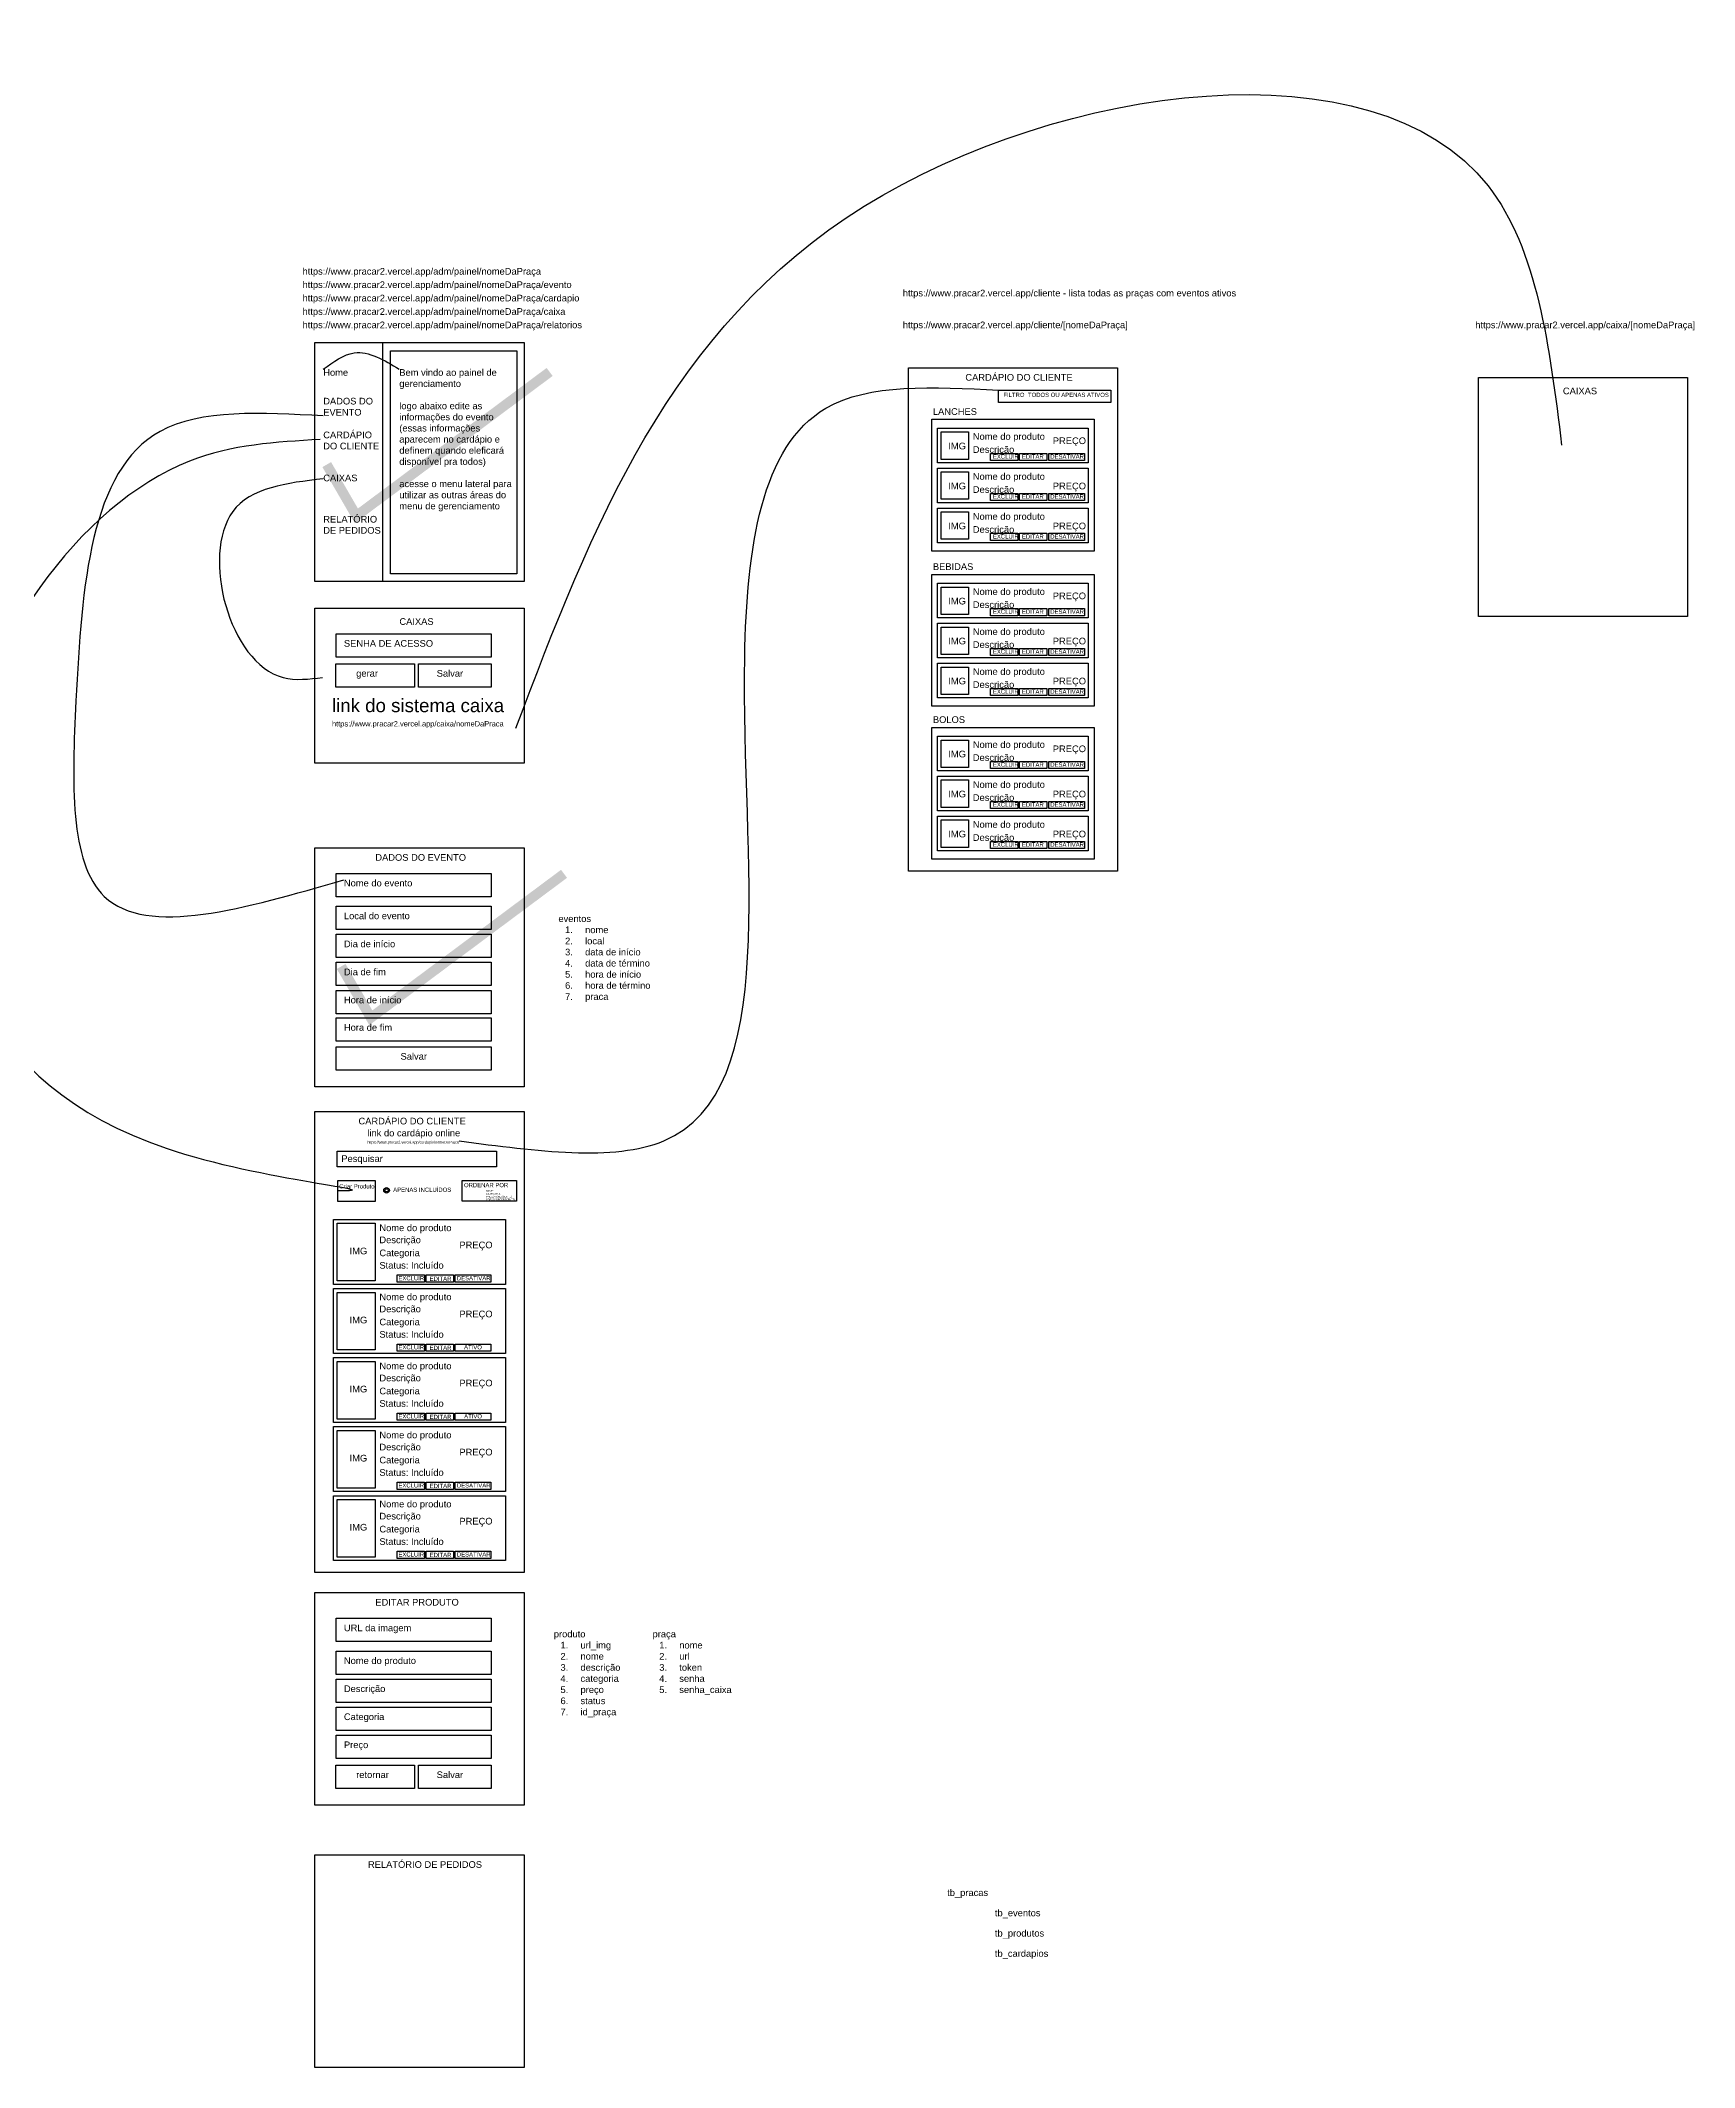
# Model space of a CAD drawing. Header units: inches. Extents: x -64 to 90, y -47 to 13.
# Drawn here: x 40.3 to 89.9, y -47.2 to 13.5 of the extents above; entities that cross this region are included whole.
import ezdxf

# ---------------------------------------------------------------- set-up
doc = ezdxf.new("R2010")
doc.units = ezdxf.units.IN
doc.header["$MEASUREMENT"] = 0
doc.styles.get("Standard").update_dxf_attribs({"font": 'arial.ttf'})

msp = doc.modelspace()

# ---------------------------------------------------------------- linework, layer by layer
for points in [[(48.543, 4.446), (54.807, 4.446), (54.807, -2.713), (48.543, -2.713)], [(48.543, 4.446), (50.56, 4.446), (50.56, -2.713), (48.543, -2.713)], [(50.808, 4.203), (54.584, 4.203), (54.584, -2.482), (50.808, -2.482)], [(66.315, 3.693), (72.579, 3.693), (72.579, -11.385), (66.315, -11.385)], [(83.388, 3.399), (89.652, 3.399), (89.652, -3.76), (83.388, -3.76)], [(48.543, -3.509), (54.807, -3.509), (54.807, -8.155), (48.543, -8.155)], [(49.176, -4.277), (53.824, -4.277), (53.824, -4.976), (49.176, -4.976)], [(49.17, -5.174), (51.519, -5.174), (51.519, -5.872), (49.17, -5.872)], [(51.644, -5.174), (53.824, -5.174), (53.824, -5.872), (51.644, -5.872)], [(48.543, -10.689), (54.807, -10.689), (54.807, -17.848), (48.543, -17.848)], [(49.176, -11.457), (53.824, -11.457), (53.824, -12.156), (49.176, -12.156)], [(49.176, -12.439), (53.824, -12.439), (53.824, -13.138), (49.176, -13.138)], [(49.176, -13.279), (53.824, -13.279), (53.824, -13.978), (49.176, -13.978)], [(49.176, -14.119), (53.824, -14.119), (53.824, -14.818), (49.176, -14.818)], [(49.176, -14.96), (53.824, -14.96), (53.824, -15.658), (49.176, -15.658)], [(49.176, -15.782), (53.824, -15.782), (53.824, -16.481), (49.176, -16.481)], [(49.176, -16.648), (53.824, -16.648), (53.824, -17.347), (49.176, -17.347)], [(48.543, -18.587), (54.807, -18.587), (54.807, -32.395), (48.543, -32.395)], [(49.21, -19.776), (53.982, -19.776), (53.982, -20.248), (49.21, -20.248)], [(52.746, -25.554), (53.812, -25.554), (53.812, -25.77), (52.746, -25.77)], [(52.746, -27.623), (53.812, -27.623), (53.812, -27.839), (52.746, -27.839)], [(48.543, -33.002), (54.807, -33.002), (54.807, -39.369), (48.543, -39.369)], [(49.176, -33.77), (53.824, -33.77), (53.824, -34.468), (49.176, -34.468)], [(49.176, -34.752), (53.824, -34.752), (53.824, -35.45), (49.176, -35.45)], [(49.176, -35.592), (53.824, -35.592), (53.824, -36.291), (49.176, -36.291)], [(49.176, -36.432), (53.824, -36.432), (53.824, -37.131), (49.176, -37.131)], [(49.176, -37.272), (53.824, -37.272), (53.824, -37.971), (49.176, -37.971)], [(49.17, -38.169), (51.519, -38.169), (51.519, -38.868), (49.17, -38.868)], [(51.644, -38.169), (53.824, -38.169), (53.824, -38.868), (51.644, -38.868)], [(48.543, -40.859), (54.807, -40.859), (54.807, -47.227), (48.543, -47.227)]]:
    msp.add_lwpolyline(points, close=True)
at = {"color": 3, "const_width": 0.3}
for points in [[(48.895, 0.792), (49.783, -0.745), (55.57, 3.567)], [(49.327, -14.243), (50.215, -15.78), (56.002, -11.468)]]:
    msp.add_lwpolyline(points, dxfattribs=at)
at = {"color": 2}
for points in [[(69.016, 3.022), (72.376, 3.022), (72.376, 2.648), (69.016, 2.648)], [(67.294, 1.769), (68.114, 1.769), (68.114, 0.949), (67.294, 0.949)], [(67.294, 0.572), (68.114, 0.572), (68.114, -0.248), (67.294, -0.248)], [(67.294, -0.626), (68.114, -0.626), (68.114, -1.446), (67.294, -1.446)], [(67.294, -2.877), (68.114, -2.877), (68.114, -3.697), (67.294, -3.697)], [(67.294, -4.075), (68.114, -4.075), (68.114, -4.895), (67.294, -4.895)], [(67.294, -5.273), (68.114, -5.273), (68.114, -6.093), (67.294, -6.093)], [(67.294, -7.46), (68.114, -7.46), (68.114, -8.28), (67.294, -8.28)], [(67.294, -8.657), (68.114, -8.657), (68.114, -9.477), (67.294, -9.477)], [(67.294, -9.855), (68.114, -9.855), (68.114, -10.675), (67.294, -10.675)], [(52.952, -20.653), (54.576, -20.653), (54.576, -21.277), (52.952, -21.277)], [(49.208, -21.937), (50.342, -21.937), (50.342, -23.664), (49.208, -23.664)], [(49.208, -24.006), (50.342, -24.006), (50.342, -25.733), (49.208, -25.733)], [(49.208, -26.075), (50.342, -26.075), (50.342, -27.802), (49.208, -27.802)], [(49.208, -28.144), (50.342, -28.144), (50.342, -29.871), (49.208, -29.871)], [(49.208, -30.212), (50.342, -30.212), (50.342, -31.939), (49.208, -31.939)]]:
    msp.add_lwpolyline(points, close=True, dxfattribs=at)
at = {"color": 4}
for points in [[(67.019, 2.148), (71.875, 2.148), (71.875, -1.803), (67.019, -1.803)], [(67.019, -2.499), (71.875, -2.499), (71.875, -6.449), (67.019, -6.449)], [(67.019, -7.081), (71.875, -7.081), (71.875, -11.032), (67.019, -11.032)]]:
    msp.add_lwpolyline(points, close=True, dxfattribs=at)
at = {"color": 8}
for points in [[(67.189, 1.884), (71.698, 1.884), (71.698, 0.846), (67.189, 0.846)], [(67.189, 0.687), (71.698, 0.687), (71.698, -0.352), (67.189, -0.352)], [(70.518, 1.128), (71.584, 1.128), (71.584, 0.912), (70.518, 0.912)], [(67.189, -0.511), (71.698, -0.511), (71.698, -1.549), (67.189, -1.549)], [(70.518, -0.07), (71.584, -0.07), (71.584, -0.286), (70.518, -0.286)], [(70.518, -1.267), (71.584, -1.267), (71.584, -1.483), (70.518, -1.483)], [(67.189, -2.762), (71.698, -2.762), (71.698, -3.801), (67.189, -3.801)], [(70.518, -3.519), (71.584, -3.519), (71.584, -3.735), (70.518, -3.735)], [(67.189, -3.96), (71.698, -3.96), (71.698, -4.998), (67.189, -4.998)], [(70.518, -4.716), (71.584, -4.716), (71.584, -4.932), (70.518, -4.932)], [(67.189, -5.157), (71.698, -5.157), (71.698, -6.196), (67.189, -6.196)], [(70.518, -5.914), (71.584, -5.914), (71.584, -6.13), (70.518, -6.13)], [(67.189, -7.345), (71.698, -7.345), (71.698, -8.383), (67.189, -8.383)], [(70.518, -8.101), (71.584, -8.101), (71.584, -8.317), (70.518, -8.317)], [(67.189, -8.542), (71.698, -8.542), (71.698, -9.58), (67.189, -9.58)], [(70.518, -9.299), (71.584, -9.299), (71.584, -9.515), (70.518, -9.515)], [(67.189, -9.74), (71.698, -9.74), (71.698, -10.778), (67.189, -10.778)], [(70.518, -10.496), (71.584, -10.496), (71.584, -10.712), (70.518, -10.712)], [(49.102, -21.822), (54.252, -21.822), (54.252, -23.768), (49.102, -23.768)], [(52.746, -23.486), (53.812, -23.486), (53.812, -23.702), (52.746, -23.702)], [(49.102, -23.891), (54.252, -23.891), (54.252, -25.836), (49.102, -25.836)], [(49.102, -25.96), (54.252, -25.96), (54.252, -27.905), (49.102, -27.905)], [(49.102, -28.028), (54.252, -28.028), (54.252, -29.974), (49.102, -29.974)], [(52.746, -29.692), (53.812, -29.692), (53.812, -29.908), (52.746, -29.908)], [(49.102, -30.097), (54.252, -30.097), (54.252, -32.043), (49.102, -32.043)], [(52.746, -31.761), (53.812, -31.761), (53.812, -31.977), (52.746, -31.977)]]:
    msp.add_lwpolyline(points, close=True, dxfattribs=at)
at = {"color": 1}
for points in [[(68.774, 1.128), (69.59, 1.128), (69.59, 0.912), (68.774, 0.912)], [(68.774, -0.07), (69.59, -0.07), (69.59, -0.286), (68.774, -0.286)], [(68.774, -1.267), (69.59, -1.267), (69.59, -1.483), (68.774, -1.483)], [(68.774, -3.519), (69.59, -3.519), (69.59, -3.735), (68.774, -3.735)], [(68.774, -4.716), (69.59, -4.716), (69.59, -4.932), (68.774, -4.932)], [(68.774, -5.914), (69.59, -5.914), (69.59, -6.13), (68.774, -6.13)], [(68.774, -8.101), (69.59, -8.101), (69.59, -8.317), (68.774, -8.317)], [(68.774, -9.299), (69.59, -9.299), (69.59, -9.515), (68.774, -9.515)], [(68.774, -10.496), (69.59, -10.496), (69.59, -10.712), (68.774, -10.712)], [(51.002, -23.486), (51.818, -23.486), (51.818, -23.702), (51.002, -23.702)], [(51.002, -25.554), (51.818, -25.554), (51.818, -25.77), (51.002, -25.77)], [(51.002, -27.623), (51.818, -27.623), (51.818, -27.839), (51.002, -27.839)], [(51.002, -29.692), (51.818, -29.692), (51.818, -29.908), (51.002, -29.908)], [(51.002, -31.761), (51.818, -31.761), (51.818, -31.977), (51.002, -31.977)]]:
    msp.add_lwpolyline(points, close=True, dxfattribs=at)
at = {"color": 5}
for points in [[(69.644, 1.128), (70.459, 1.128), (70.459, 0.912), (69.644, 0.912)], [(69.644, -0.07), (70.459, -0.07), (70.459, -0.286), (69.644, -0.286)], [(69.644, -1.267), (70.459, -1.267), (70.459, -1.483), (69.644, -1.483)], [(69.644, -3.519), (70.459, -3.519), (70.459, -3.735), (69.644, -3.735)], [(69.644, -4.716), (70.459, -4.716), (70.459, -4.932), (69.644, -4.932)], [(69.644, -5.914), (70.459, -5.914), (70.459, -6.13), (69.644, -6.13)], [(69.644, -8.101), (70.459, -8.101), (70.459, -8.317), (69.644, -8.317)], [(69.644, -9.299), (70.459, -9.299), (70.459, -9.515), (69.644, -9.515)], [(69.644, -10.496), (70.459, -10.496), (70.459, -10.712), (69.644, -10.712)], [(51.872, -23.486), (52.687, -23.486), (52.687, -23.702), (51.872, -23.702)], [(51.872, -25.554), (52.687, -25.554), (52.687, -25.77), (51.872, -25.77)], [(51.872, -27.623), (52.687, -27.623), (52.687, -27.839), (51.872, -27.839)], [(51.872, -29.692), (52.687, -29.692), (52.687, -29.908), (51.872, -29.908)], [(51.872, -31.761), (52.687, -31.761), (52.687, -31.977), (51.872, -31.977)]]:
    msp.add_lwpolyline(points, close=True, dxfattribs=at)
at = {"color": 3}
msp.add_lwpolyline([(49.226, -20.653), (50.345, -20.653), (50.345, -21.285), (49.226, -21.285)], close=True, dxfattribs=at)
at = {"color": 2}
for radius in [0.0836, 0.048]:
    msp.add_circle((50.686, -20.95), radius, dxfattribs=at)
for points in [[(54.559, -7.1), (64.994, 8.533), (83.675, 9.139), (85.879, 1.374)], [(52.865, -19.467), (58.989, -19.467), (61.414, -4.98), (63.844, 2.481), (69.016, 3.022)]]:
    msp.add_spline(points, degree=3, dxfattribs=at)
at = {"color": 4}
for points in [[(48.79, 3.651), (49.72, 4.139), (51.068, 3.651)], [(48.79, 2.249), (43.904, 1.784), (41.385, -6.289), (42.232, -12.144), (49.409, -11.645)], [(48.696, 1.543), (44.783, 0.892), (44.083, -19.688), (49.226, -20.969), (49.21, -20.969)], [(48.79, 0.367), (46.081, -0.617), (47.586, -5.586), (48.772, -5.586)]]:
    msp.add_spline(points, degree=3, dxfattribs=at)

# ---------------------------------------------------------------- texts
at = {"attachment_point": 1}
for s, width, gutter_width, heights, insert, char_height in [('https://www.pracar2.vercel.app/adm/painel/nomeDaPraça', 6.5283, 1, [0], (48.17, 6.682), 0.2), ('https://www.pracar2.vercel.app/adm/painel/nomeDaPraça/evento', 6.5283, 1, [0], (48.17, 6.281), 0.2), ('https://www.pracar2.vercel.app/adm/painel/nomeDaPraça/cardapio', 6.5283, 1, [0], (48.17, 5.88), 0.2), ('https://www.pracar2.vercel.app/adm/painel/nomeDaPraça/caixa', 6.5283, 1, [0], (48.17, 5.478), 0.2), ('https://www.pracar2.vercel.app/cliente - lista todas as praças com eventos ativos', 10.78682, 1, [0], (66.147, 6.03), 0.2), ('https://www.pracar2.vercel.app/adm/painel/nomeDaPraça/relatorios', 6.5283, 1, [0], (48.17, 5.077), 0.2), ('https://www.pracar2.vercel.app/cliente/[nomeDaPraça]', 6.5283, 1, [0], (66.147, 5.077), 0.2), ('https://www.pracar2.vercel.app/caixa/[nomeDaPraça]', 6.5283, 1, [0], (83.292, 5.077), 0.2), ('Home', 6.5283, 1, [0], (48.79, 3.651), 0.2), ('Bem vindo ao painel de gerenciamento\\P\\Plogo abaixo edite as informações do evento (essas informações aparecem no cardápio e definem quando eleficará disponível pra todos)\\P\\Pacesse o menu lateral para utilizar as outras áreas do menu de gerenciamento', 3.61459, 1, [0], (51.068, 3.651), 0.2), ('CARDÁPIO DO CLIENTE', 6.5283, 1, [0], (68.02, 3.505), 0.2), ('CAIXAS', 6.5283, 1, [0], (85.916, 3.098), 0.2), ('DADOS DO EVENTO', 1.76954, 1, [0], (48.79, 2.793), 0.2), ('LANCHES', 6.5283, 1, [0], (67.048, 2.481), 0.2), ('CARDÁPIO\\PDO CLIENTE', 6.5283, 1, [0], (48.79, 1.781), 0.2), ('Nome do produto', 6.5283, 1, [0.216], (68.244, 1.734), 0.2), ('Descrição', 6.5283, 1, [0.216], (68.244, 1.343), 0.2), ('CAIXAS', 6.5283, 1, [0], (48.79, 0.491), 0.2), ('Nome do produto', 6.5283, 1, [0.216], (68.244, 0.536), 0.2), ('Descrição', 6.5283, 1, [0.216], (68.244, 0.145), 0.2), ('RELATÓRIO\\PDE PEDIDOS', 6.5283, 1, [0], (48.79, -0.745), 0.2), ('Nome do produto', 6.5283, 1, [0.216], (68.244, -0.661), 0.2), ('Descrição', 6.5283, 1, [0.216], (68.244, -1.052), 0.2), ('BEBIDAS', 6.5283, 1, [0], (67.048, -2.165), 0.2), ('Nome do produto', 6.5283, 1, [0.216], (68.244, -2.913), 0.2), ('Descrição', 6.5283, 1, [0.216], (68.244, -3.304), 0.2), ('CAIXAS', 6.5283, 1, [0], (51.071, -3.81), 0.2), ('Nome do produto', 6.5283, 1, [0.216], (68.244, -4.111), 0.2), ('SENHA DE ACESSO', 6.5283, 1, [0], (49.409, -4.465), 0.2), ('Descrição', 6.5283, 1, [0.216], (68.244, -4.501), 0.2), ('gerar', 6.5283, 1, [0], (49.777, -5.362), 0.2), ('Salvar', 6.5283, 1, [0], (52.188, -5.362), 0.2), ('Nome do produto', 6.5283, 1, [0.216], (68.244, -5.308), 0.2), ('Descrição', 6.5283, 1, [0.216], (68.244, -5.699), 0.2), ('BOLOS', 6.5283, 1, [0], (67.048, -6.748), 0.2), ('Nome do produto', 6.5283, 1, [0.216], (68.244, -7.495), 0.2), ('Descrição', 6.5283, 1, [0.216], (68.244, -7.886), 0.2), ('Nome do produto', 6.5283, 1, [0.216], (68.244, -8.693), 0.2), ('Descrição', 6.5283, 1, [0.216], (68.244, -9.084), 0.2), ('Nome do produto', 6.5283, 1, [0.216], (68.244, -9.89), 0.2), ('Descrição', 6.5283, 1, [0.216], (68.244, -10.281), 0.2), ('DADOS DO EVENTO', 6.5283, 1, [0], (50.35, -10.877), 0.2), ('Nome do evento', 6.5283, 1, [0], (49.409, -11.645), 0.2), ('Local do evento', 6.5283, 1, [0], (49.409, -12.627), 0.2), ('eventos\\P\\pxi-3,l4,t4;1.^Inome\\P2.^Ilocal\\P3.^Idata de início\\P4.^Idata de término\\P5.^Ihora de início\\P6.^Ihora de término\\P7.^Ipraca', 3.80901, 1, [4.956], (55.833, -12.712), 0.2), ('Dia de início', 6.5283, 1, [0], (49.409, -13.467), 0.2), ('Dia de fim', 6.5283, 1, [0], (49.409, -14.307), 0.2), ('Hora de início', 6.5283, 1, [0.216], (49.409, -15.148), 0.2), ('Hora de fim', 6.5283, 1, [0], (49.409, -15.97), 0.2), ('Salvar', 6.5283, 1, [0], (51.105, -16.836), 0.2), ('CARDÁPIO DO CLIENTE', 3.58378, 1, [0], (49.845, -18.775), 0.2), ('Pesquisar', 3.58378, 1, [0], (49.331, -19.9), 0.2), ('Nome do produto', 6.5283, 1, [0.216], (50.472, -21.973), 0.2), ('Descrição', 6.5283, 1, [0.216], (50.472, -22.334), 0.2), ('Categoria', 6.5283, 1, [0.216], (50.472, -22.724), 0.2), ('Status: Incluído', 6.5283, 1, [0.216], (50.472, -23.096), 0.2), ('Nome do produto', 6.5283, 1, [0.216], (50.472, -24.041), 0.2), ('Categoria', 6.5283, 1, [0.216], (50.472, -24.793), 0.2), ('Descrição', 6.5283, 1, [0.216], (50.472, -24.403), 0.2), ('Status: Incluído', 6.5283, 1, [0.216], (50.472, -25.165), 0.2), ('Nome do produto', 6.5283, 1, [0.216], (50.472, -26.11), 0.2), ('ATIVO', 4.15509, 0.636, [0.137], (53.008, -25.586), 0.1273), ('Descrição', 6.5283, 1, [0.216], (50.472, -26.472), 0.2), ('Status: Incluído', 6.5283, 1, [0.216], (50.472, -27.234), 0.2), ('Categoria', 6.5283, 1, [0.216], (50.472, -26.862), 0.2), ('ATIVO', 4.15509, 0.636, [0.137], (53.01, -27.655), 0.1273), ('Nome do produto', 6.5283, 1, [0.216], (50.472, -28.179), 0.2), ('Descrição', 6.5283, 1, [0.216], (50.472, -28.541), 0.2), ('Categoria', 6.5283, 1, [0.216], (50.472, -28.93), 0.2), ('Status: Incluído', 6.5283, 1, [0.216], (50.472, -29.303), 0.2), ('Nome do produto', 6.5283, 1, [0.216], (50.472, -30.248), 0.2), ('Descrição', 6.5283, 1, [0.216], (50.472, -30.61), 0.2), ('Status: Incluído', 6.5283, 1, [0.216], (50.472, -31.372), 0.2), ('Categoria', 6.5283, 1, [0.216], (50.472, -30.999), 0.2), ('EDITAR PRODUTO', 6.5283, 1, [0], (50.35, -33.19), 0.2), ('URL da imagem', 6.5283, 1, [0], (49.409, -33.958), 0.2), ('produto\\P\\pxi-3,l4,t4;1.^Iurl_img\\P2.^Inome\\P3.^Idescrição\\P4.^Icategoria\\P5.^Ipreço\\P6.^Istatus\\P7.^Iid_praça', 3.80901, 1, [4.956], (55.695, -34.142), 0.2), ('praça\\P\\pxi-3,l4,t4;1.^Inome\\P2.^Iurl\\P3.^Itoken\\P4.^Isenha\\P5.^Isenha_caixa', 3.80901, 1, [4.956], (58.653, -34.142), 0.2), ('Nome do produto', 6.5283, 1, [0], (49.409, -34.94), 0.2), ('Descrição', 6.5283, 1, [0], (49.409, -35.78), 0.2), ('Categoria', 6.5283, 1, [0], (49.409, -36.62), 0.2), ('Preço', 6.5283, 1, [0.216], (49.409, -37.46), 0.2), ('retornar', 6.5283, 1, [0], (49.777, -38.357), 0.2), ('Salvar', 6.5283, 1, [0], (52.188, -38.357), 0.2), ('RELATÓRIO DE PEDIDOS', 6.5283, 1, [0], (50.13, -41.047), 0.2), ('tb_pracas', 6.5283, 1, [0], (67.476, -41.89), 0.2), ('tb_eventos', 6.5283, 1, [0], (68.905, -42.498), 0.2), ('tb_produtos', 6.5283, 1, [0], (68.905, -43.105), 0.2), ('tb_cardapios', 6.5283, 1, [0], (68.905, -43.712), 0.2)]:
    msp.add_mtext_dynamic_manual_height_columns(s, width=width, gutter_width=gutter_width, heights=heights, dxfattribs=dict(at, insert=insert, char_height=char_height))
at = {"color": 2, "attachment_point": 1}
for s, width, gutter_width, heights, insert, char_height in [('FILTRO', 4.15509, 0.636, [0], (69.159, 2.945), 0.1273), ('TODOS OU APENAS ATIVOS', 4.15509, 0.636, [0], (69.896, 2.945), 0.12729), ('IMG', 6.5283, 1, [0.216], (67.51, 1.449), 0.2), ('IMG', 6.5283, 1, [0.216], (67.51, 0.251), 0.2), ('IMG', 6.5283, 1, [0.216], (67.51, -0.946), 0.2), ('IMG', 6.5283, 1, [0.216], (67.51, -3.198), 0.2), ('IMG', 6.5283, 1, [0.216], (67.51, -4.395), 0.2), ('IMG', 6.5283, 1, [0.216], (67.51, -5.593), 0.2), ('IMG', 6.5283, 1, [0.216], (67.51, -7.78), 0.2), ('IMG', 6.5283, 1, [0.216], (67.51, -8.978), 0.2), ('IMG', 6.5283, 1, [0.216], (67.51, -10.175), 0.2), ('APENAS INCLUÍDOS', 4.15509, 0.636, [0], (50.885, -20.869), 0.12729), ('ORDENAR POR', 4.15509, 0.636, [0], (53.006, -20.73), 0.12729), ('NOME\\PCATEGORIA\\PPREÇO (CRESCENTE)\\PPREÇO (DECRESCENTE)', 1.68322, 0.258, [0], (53.668, -20.943), 0.05157), ('IMG', 6.5283, 1, [0.216], (49.58, -22.667), 0.2), ('PREÇO', 6.5283, 1, [0.216], (52.868, -22.486), 0.2), ('IMG', 6.5283, 1, [0.216], (49.58, -24.736), 0.2), ('PREÇO', 6.5283, 1, [0.216], (52.868, -24.554), 0.2), ('PREÇO', 6.5283, 1, [0.216], (52.868, -26.623), 0.2), ('IMG', 6.5283, 1, [0.216], (49.58, -26.804), 0.2), ('IMG', 6.5283, 1, [0.216], (49.58, -28.873), 0.2), ('PREÇO', 6.5283, 1, [0.216], (52.868, -28.692), 0.2), ('IMG', 6.5283, 1, [0.216], (49.58, -30.942), 0.2), ('PREÇO', 6.5283, 1, [0.216], (52.868, -30.761), 0.2)]:
    msp.add_mtext_dynamic_manual_height_columns(s, width=width, gutter_width=gutter_width, heights=heights, dxfattribs=dict(at, insert=insert, char_height=char_height))
at = {"color": 3, "attachment_point": 1}
for s, width, gutter_width, heights, insert, char_height in [('PREÇO', 6.5283, 1, [0.216], (70.64, 1.606), 0.2), ('PREÇO', 6.5283, 1, [0.216], (70.64, 0.251), 0.2), ('PREÇO', 6.5283, 1, [0.216], (70.64, -0.946), 0.2), ('PREÇO', 6.5283, 1, [0.216], (70.64, -3.041), 0.2), ('PREÇO', 6.5283, 1, [0.216], (70.64, -4.395), 0.2), ('PREÇO', 6.5283, 1, [0.216], (70.64, -5.593), 0.2), ('PREÇO', 6.5283, 1, [0.216], (70.64, -7.623), 0.2), ('PREÇO', 6.5283, 1, [0.216], (70.64, -8.978), 0.2), ('PREÇO', 6.5283, 1, [0.216], (70.64, -10.175), 0.2), ('Criar Produto', 2.6446, 0.405, [0.0873], (49.269, -20.767), 0.12729)]:
    msp.add_mtext_dynamic_manual_height_columns(s, width=width, gutter_width=gutter_width, heights=heights, dxfattribs=dict(at, insert=insert, char_height=char_height))
at = {"color": 1, "char_height": 0.1273, "attachment_point": 1}
for insert in [(68.846, 1.096), (68.846, -0.102), (68.846, -1.299), (68.846, -3.551), (68.846, -4.748), (68.846, -5.946), (68.846, -8.133), (68.846, -9.33), (68.846, -10.528), (51.042, -23.518), (51.042, -25.586), (51.042, -27.655), (51.042, -29.724), (51.042, -31.793)]:
    msp.add_mtext_dynamic_manual_height_columns('EXCLUIR', width=4.15509, gutter_width=0.636, heights=[0.137], dxfattribs=dict(at, insert=insert))
at = {"color": 5, "attachment_point": 1}
for s, width, gutter_width, heights, insert, char_height in [('EDITAR', 4.15509, 0.636, [0.137], (69.715, 1.096), 0.1273), ('EDITAR', 4.15509, 0.636, [0.137], (69.715, -0.102), 0.1273), ('EDITAR', 4.15509, 0.636, [0.137], (69.715, -1.299), 0.1273), ('EDITAR', 4.15509, 0.636, [0.137], (69.715, -3.551), 0.1273), ('EDITAR', 4.15509, 0.636, [0.137], (69.715, -4.748), 0.1273), ('EDITAR', 4.15509, 0.636, [0.137], (69.715, -5.946), 0.1273), ('link do sistema caixa', 7.16756, 2, [0], (49.052, -6.225), 0.4), ('EDITAR', 4.15509, 0.636, [0.137], (69.715, -8.133), 0.1273), ('EDITAR', 4.15509, 0.636, [0.137], (69.715, -9.33), 0.1273), ('EDITAR', 4.15509, 0.636, [0.137], (69.715, -10.528), 0.1273), ('link do cardápio online', 3.58378, 1, [0], (50.112, -19.133), 0.2), ('EDITAR', 4.15509, 0.636, [0.137], (51.977, -23.534), 0.1273), ('EDITAR', 4.15509, 0.636, [0.137], (51.977, -25.603), 0.1273), ('EDITAR', 4.15509, 0.636, [0.137], (51.977, -27.672), 0.1273), ('EDITAR', 4.15509, 0.636, [0.137], (51.977, -29.741), 0.1273), ('EDITAR', 4.15509, 0.636, [0.137], (51.977, -31.809), 0.1273)]:
    msp.add_mtext_dynamic_manual_height_columns(s, width=width, gutter_width=gutter_width, heights=heights, dxfattribs=dict(at, insert=insert, char_height=char_height))
at = {"color": 8, "char_height": 0.1273, "attachment_point": 1}
for insert in [(70.564, 1.096), (70.564, -0.102), (70.564, -1.299), (70.564, -3.551), (70.564, -4.748), (70.564, -5.946), (70.564, -8.133), (70.564, -9.33), (70.564, -10.528), (52.792, -23.518), (52.792, -29.724), (52.792, -31.793)]:
    msp.add_mtext_dynamic_manual_height_columns('DESATIVAR', width=4.15509, gutter_width=0.636, heights=[0.137], dxfattribs=dict(at, insert=insert))
at = {"color": 5, "attachment_point": 1}
for s, insert, char_height, width in [('https://www.pracar2.vercel.app/caixa/nomeDaPraca', (49.052, -6.893), 0.16, 5.50625), ('https://www.pracar2.vercel.app/cardapio/nomeDaPraca', (50.112, -19.467), 0.08, 2.75312)]:
    msp.add_mtext(s, dxfattribs=dict(at, insert=insert, char_height=char_height, width=width))

doc.saveas('drawing.dxf')
